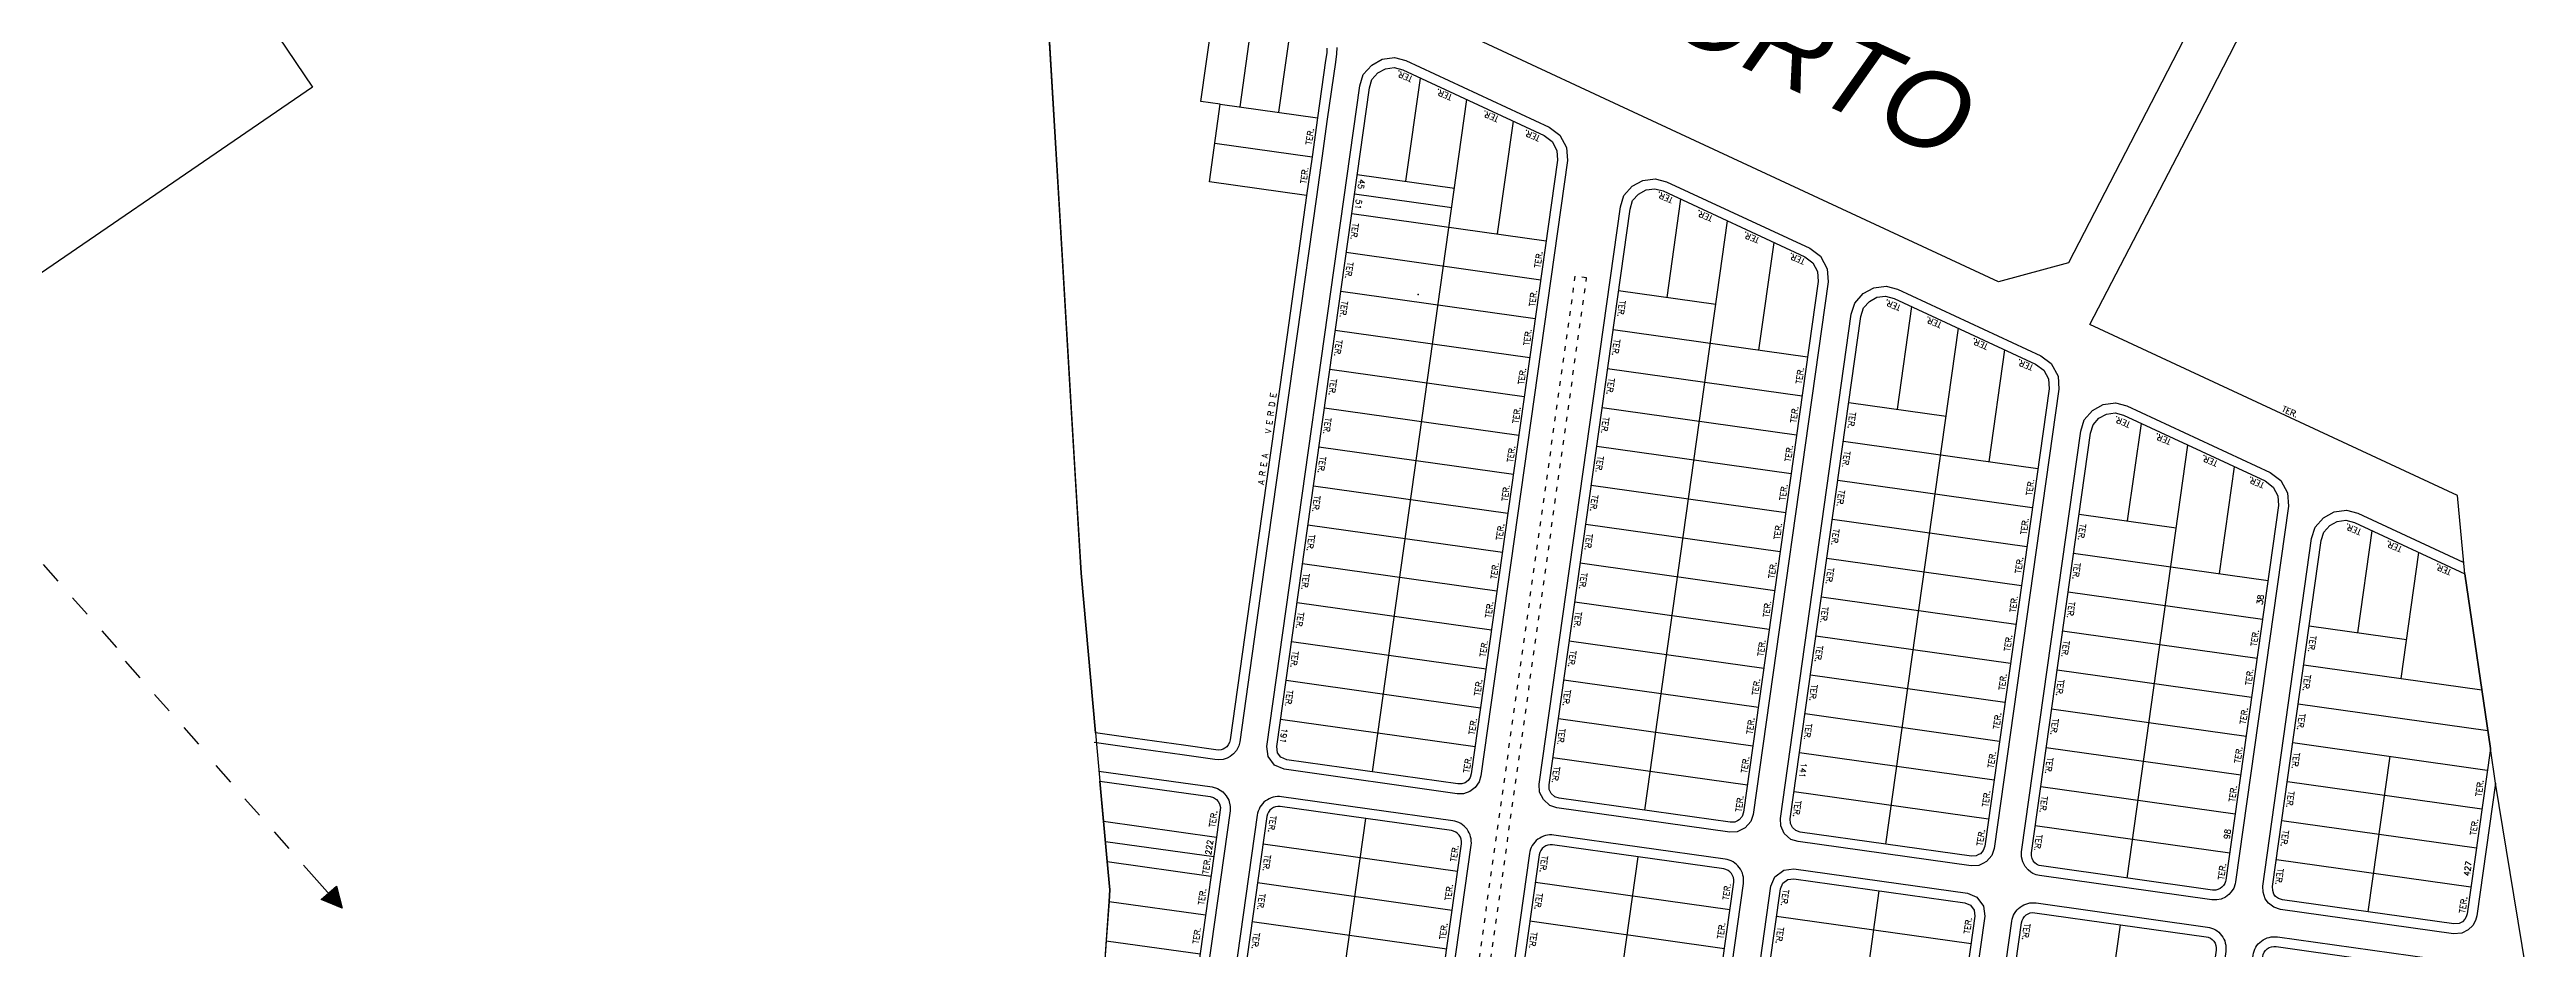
# Model space of a CAD drawing. Extents: x 714896 to 749292, y 8417558 to 8447149.
# Drawn here: x 743645 to 744276, y 8427418 to 8427647 of the extents above; entities that cross this region are included whole.
import ezdxf

# ---------------------------------------------------------------- set-up
doc = ezdxf.new("R2010")
doc.units = 0
doc.header["$MEASUREMENT"] = 0
doc.linetypes.add('ACAD_ISO03W100', pattern=[30, 12, -18])
for name, color, linetype in [('LOTE', 7, 'CONTINUOUS'), ('MEIO_FIO', 24, 'CONTINUOUS'), ('NUM-PORTA', 7, 'CONTINUOUS'), ('QUADRA', 6, 'CONTINUOUS'), ('REFERENCIA', 7, 'CONTINUOUS'), ('TEXTO', 7, 'CONTINUOUS')]:
    doc.layers.add(name, color=color, linetype=linetype)
doc.styles.add('ROMANS', font='ROMANS.SHX', dxfattribs={"height": 1.5})
doc.styles.add('STYLE3', font='ARIALI.TTF')

msp = doc.modelspace()

# ---------------------------------------------------------------- hatches: boundary and pattern name
at = {"layer": 'LOTE'}
msp.add_hatch(color=7, dxfattribs=at).paths.add_polyline_path([(743719.48, 8427428.86), (743718.08, 8427434.51), (743714.11, 8427431.13)])

# ---------------------------------------------------------------- linework, layer by layer
at = {"layer": 'LOTE', "color": 7}
for p, q in [((743951.79, 8427659.76), (743948, 8427632.81)), ((743961.27, 8427655.36), (743957.9, 8427631.42)), ((743943.05, 8427633.51), (743967.81, 8427630.02)), ((743981.76, 8427463.58), (744005.82, 8427634.65)), ((743941.66, 8427623.6), (743966.41, 8427620.12)), ((743977.9, 8427615.6), (744002.65, 8427612.12)), ((743977.2, 8427610.65), (744001.96, 8427607.17)), ((743976.5, 8427605.7), (744026.02, 8427598.74)), ((743975.11, 8427595.8), (744024.62, 8427588.83)), ((743973.72, 8427585.9), (744023.23, 8427578.93)), ((744044.43, 8427586.05), (744069.18, 8427582.57)), ((743972.32, 8427575.99), (744021.84, 8427569.03)), ((744043.04, 8427576.15), (744092.55, 8427569.18)), ((743970.93, 8427566.09), (744020.44, 8427559.13)), ((744041.64, 8427566.24), (744091.15, 8427559.28)), ((744103.04, 8427557.61), (744127.79, 8427554.13)), ((743969.54, 8427556.19), (744019.05, 8427549.22)), ((744040.25, 8427556.34), (744089.76, 8427549.38)), ((743968.15, 8427546.29), (744017.66, 8427539.32)), ((744038.86, 8427546.44), (744088.37, 8427539.47)), ((744101.65, 8427547.7), (744151.16, 8427540.74)), ((743966.75, 8427536.38), (744016.27, 8427529.42)), ((744037.46, 8427536.54), (744086.98, 8427529.57)), ((744100.25, 8427537.8), (744149.76, 8427530.84)), ((743965.36, 8427526.48), (744014.87, 8427519.52)), ((744036.07, 8427526.63), (744085.58, 8427519.67)), ((744098.86, 8427527.9), (744148.37, 8427520.94)), ((744161.65, 8427529.17), (744186.4, 8427525.68)), ((744160.25, 8427519.26), (744209.77, 8427512.3)), ((743643.38, 8427516.34), (743647.1, 8427512.12)), ((743963.97, 8427516.58), (744013.48, 8427509.61)), ((744034.68, 8427516.73), (744084.19, 8427509.77)), ((744097.47, 8427518), (744146.98, 8427511.03)), ((743650.83, 8427507.9), (743654.56, 8427503.68)), ((743962.57, 8427506.68), (744012.09, 8427499.71)), ((744033.29, 8427506.83), (744082.8, 8427499.86)), ((744096.07, 8427508.09), (744145.59, 8427501.13)), ((744158.86, 8427509.36), (744208.37, 8427502.4)), ((744220.26, 8427500.73), (744245.01, 8427497.24)), ((743658.29, 8427499.46), (743662.02, 8427495.24)), ((743961.18, 8427496.77), (744010.69, 8427489.81)), ((744031.89, 8427496.93), (744081.4, 8427489.96)), ((744094.68, 8427498.19), (744144.19, 8427491.23)), ((744157.47, 8427499.46), (744206.98, 8427492.49)), ((743664.28, 8427491.73), (743668.01, 8427487.51)), ((744093.29, 8427488.29), (744142.8, 8427481.33)), ((744156.08, 8427489.56), (744205.59, 8427482.59)), ((744218.86, 8427490.82), (744264.18, 8427484.45)), ((743671.74, 8427483.29), (743675.47, 8427479.07)), ((743959.79, 8427486.87), (744009.3, 8427479.91)), ((744030.5, 8427487.02), (744080.01, 8427480.06)), ((743958.4, 8427476.97), (744007.91, 8427470)), ((744029.11, 8427477.12), (744078.62, 8427470.16)), ((744091.89, 8427478.39), (744141.41, 8427471.42)), ((744154.68, 8427479.65), (744204.2, 8427472.69)), ((744217.47, 8427480.92), (744265.69, 8427474.14)), ((743679.2, 8427474.85), (743682.93, 8427470.63)), ((744153.29, 8427469.75), (744202.8, 8427462.79)), ((744216.08, 8427471.02), (744265.59, 8427464.05)), ((743687.3, 8427465.18), (743691.03, 8427460.96)), ((744027.71, 8427467.22), (744077.23, 8427460.25)), ((744090.5, 8427468.48), (744140.01, 8427461.52)), ((743694.76, 8427456.74), (743698.49, 8427452.52)), ((744089.11, 8427458.58), (744138.62, 8427451.62)), ((744151.9, 8427459.85), (744201.41, 8427452.88)), ((744214.69, 8427461.12), (744264.2, 8427454.15)), ((743913.32, 8427450.99), (743942.06, 8427446.95)), ((744150.5, 8427449.95), (744200.02, 8427442.98)), ((744213.29, 8427451.21), (744262.81, 8427444.25)), ((743702.22, 8427448.31), (743705.95, 8427444.09)), ((743913.79, 8427445.88), (743941.36, 8427442)), ((743953.94, 8427445.28), (744003.45, 8427438.32)), ((743709.67, 8427439.87), (743716.45, 8427432.2)), ((743914.26, 8427440.76), (743940.66, 8427437.05)), ((744211.9, 8427441.31), (744261.41, 8427434.35)), ((743952.55, 8427435.38), (744002.06, 8427428.41)), ((744023.26, 8427435.53), (744072.77, 8427428.57)), ((744106.62, 8427403.61), (744110.8, 8427433.31)), ((743914.72, 8427430.6), (743939.27, 8427427.15)), ((743951.15, 8427425.47), (744000.67, 8427418.51)), ((744021.86, 8427425.63), (744071.38, 8427418.66)), ((744084.65, 8427426.89), (744134.16, 8427419.93)), ((743914.03, 8427420.6), (743937.88, 8427417.24))]:
    msp.add_line(p, q, dxfattribs=at)
for points in [[(744107.45, 8427847.47), (744247.79, 8427765.34), (744181.33, 8427636.49), (744158.98, 8427593.11), (744141.14, 8427588.28), (744044.57, 8427633.17), (743987.71, 8427659.61), (743897.32, 8427701.63), (743741.1, 8427774.57), (743646.71, 8427818.53)], [(743965.02, 8427610.23), (743940.27, 8427613.71), (743943.05, 8427633.51), (743938.1, 8427634.2), (743942.31, 8427664.17)], [(743990.27, 8427613.86), (743993.97, 8427640.15)], [(744013.64, 8427600.48), (744017.67, 8427629.14)], [(744056.81, 8427584.31), (744060.32, 8427609.31)], [(744051.08, 8427453.83), (744072.17, 8427603.8)], [(744080.17, 8427570.92), (744084.02, 8427598.29)], [(744112.47, 8427445.2), (744130.94, 8427576.48)], [(744115.42, 8427555.87), (744119.09, 8427581.99)], [(744138.78, 8427542.48), (744142.79, 8427570.97)], [(744174.03, 8427527.43), (744177.52, 8427552.26)], [(744173.87, 8427436.56), (744189.37, 8427546.75)], [(744197.39, 8427514.04), (744201.22, 8427541.24)], [(744232.64, 8427498.98), (744236.29, 8427524.94)], [(744243.62, 8427487.34), (744248.13, 8427519.43)], [(744235.26, 8427427.93), (744240.84, 8427467.54)], [(743959.89, 8427308.11), (743980.09, 8427451.7)], [(744032.69, 8427323.12), (744049.41, 8427441.95)], [(744155.48, 8427305.85), (744172.2, 8427424.68)]]:
    msp.add_lwpolyline(points, dxfattribs=at)
at = {"layer": 'LOTE', "color": 7, "linetype": 'CONTINUOUS', "flags": 128}
msp.add_lwpolyline([(743655.78, 8427721.07), (743711.91, 8427637.85)], dxfattribs=at)
at = {"layer": 'LOTE', "color": 7, "linetype": 'CONTINUOUS'}
msp.add_lwpolyline([(743711.91, 8427637.85), (743622.68, 8427576.77)], dxfattribs=at)
at = {"layer": 'LOTE', "color": 7}
msp.add_lwpolyline([(743718.08, 8427434.51), (743719.48, 8427428.86), (743714.11, 8427431.13), (743718.08, 8427434.51)], close=True, dxfattribs=at)
at = {"layer": 'LOTE', "color": 30}
msp.add_point((743993.42, 8427585.09), dxfattribs=at)
msp.add_point((743993.42, 8427585.09), dxfattribs=at)
at = {"layer": 'MEIO_FIO'}
for points in [[(743972.7, 8427647.91), (743972.62, 8427646.32), (743972.33, 8427644.22), (743970.28, 8427629.68), (743968.89, 8427619.77), (743967.5, 8427609.88), (743962.52, 8427574.47), (743954.23, 8427515.57), (743947.99, 8427471.23), (743947.73, 8427470.16), (743947.15, 8427469.04), (743946.41, 8427468.16), (743945.56, 8427467.51), (743944.76, 8427467.06), (743943.76, 8427466.75), (743942.63, 8427466.62), (743941.65, 8427466.7), (743933.35, 8427467.87), (743921.01, 8427469.6), (743910.91, 8427471.02)], [(744267.65, 8427460.72), (744262.89, 8427426.91), (744262.57, 8427425.72), (744261.87, 8427424.51), (744260.73, 8427423.4), (744259.13, 8427422.55), (744256.99, 8427422.35), (744212.91, 8427428.55), (744211.21, 8427429.11), (744209.92, 8427430.12), (744209, 8427431.29), (744208.49, 8427432.94), (744208.42, 8427434.5), (744220.86, 8427522.97), (744221.75, 8427525.84), (744223.89, 8427528.23), (744226.6, 8427529.71), (744229.73, 8427530.14), (744232.63, 8427529.39), (744259.42, 8427516.94)], [(743912.15, 8427463.78), (743940.98, 8427459.73), (743942.29, 8427459.37), (743943.71, 8427458.48), (743944.56, 8427457.45), (743945.21, 8427456.36), (743945.58, 8427454.74), (743945.52, 8427453.65), (743926.11, 8427315.65), (743925.79, 8427314.7), (743925.29, 8427313.46), (743924.33, 8427312.59), (743923.49, 8427311.92), (743922.43, 8427311.39), (743921.14, 8427311.25), (743920.21, 8427311.17), (743900.16, 8427313.99)]]:
    msp.add_lwpolyline(points, dxfattribs=at)
for points in [[(743990.31, 8427644.61), (744026.78, 8427627.66), (744029.47, 8427625.63), (744031.21, 8427622.45), (744031.41, 8427619.13), (744009.38, 8427462.55), (744008.94, 8427461.02), (744007.94, 8427459.61), (744006.54, 8427458.58), (744004.95, 8427458.02), (744003.37, 8427458.02), (743959.3, 8427464.22), (743956.83, 8427465.27), (743955.23, 8427467.5), (743954.9, 8427470.05), (743978.55, 8427638.19), (743979.44, 8427641.06), (743981.58, 8427643.45), (743984.28, 8427644.92), (743987.42, 8427645.36)], [(744056.66, 8427613.77), (744093.13, 8427596.81), (744095.82, 8427594.79), (744097.56, 8427591.6), (744097.76, 8427588.28), (744078.69, 8427452.73), (744078.06, 8427450.92), (744076.68, 8427449.33), (744075.78, 8427448.89), (744074.65, 8427448.32), (744072.72, 8427448.26), (744028.73, 8427454.45), (744026.89, 8427455.05), (744025.28, 8427456.51), (744024.32, 8427458.43), (744024.23, 8427460.41), (744044.9, 8427607.35), (744045.79, 8427610.22), (744047.93, 8427612.6), (744050.63, 8427614.08), (744053.77, 8427614.51)], [(744115.43, 8427586.45), (744151.9, 8427569.49), (744154.59, 8427567.47), (744156.33, 8427564.28), (744156.53, 8427560.96), (744140.08, 8427444.07), (744139.43, 8427442.3), (744138.11, 8427440.74), (744137.18, 8427440.27), (744136.1, 8427439.76), (744134.17, 8427439.62), (744090.13, 8427445.82), (744088.31, 8427446.4), (744086.62, 8427447.88), (744085.77, 8427449.85), (744085.62, 8427451.73), (744103.67, 8427580.02), (744104.55, 8427582.89), (744106.7, 8427585.28), (744109.4, 8427586.76), (744112.54, 8427587.19)], [(744173.86, 8427556.71), (744210.33, 8427539.76), (744213.02, 8427537.73), (744214.76, 8427534.55), (744214.95, 8427531.23), (744201.51, 8427435.63), (744201.39, 8427435.05), (744201.04, 8427434.02), (744200.37, 8427433.05), (744199.75, 8427432.4), (744198.93, 8427431.72), (744197.8, 8427431.22), (744196.69, 8427430.97), (744195.45, 8427431), (744151.62, 8427437.17), (744150.7, 8427437.38), (744149.93, 8427437.73), (744149.42, 8427438.05), (744148.7, 8427438.62), (744147.91, 8427439.47), (744147.31, 8427440.65), (744147.01, 8427441.97), (744147.03, 8427443.21), (744162.09, 8427550.29), (744162.98, 8427553.16), (744165.12, 8427555.55), (744167.83, 8427557.03), (744170.97, 8427557.46)], [(744089.04, 8427438.9), (744133.26, 8427432.68), (744135.61, 8427431.67), (744137.36, 8427429.36), (744137.66, 8427426.83), (744130.75, 8427377.67), (744129.76, 8427375.3), (744127.44, 8427373.57), (744124.9, 8427373.26), (744080.71, 8427379.48), (744078.31, 8427380.43), (744076.59, 8427382.79), (744076.28, 8427385.32), (744083.2, 8427434.51), (744084.21, 8427436.85), (744086.51, 8427438.59)]]:
    msp.add_lwpolyline(points, close=True, dxfattribs=at)
for points in [[(744006.9, 8427444.9, 0.414214), (744002.22, 8427451.11), (743958.65, 8427457.24, 0.414214), (743952.44, 8427452.56), (743933.08, 8427314.91, 0.414214), (743937.76, 8427308.7), (743977.22, 8427303.15, -0.235838), (743988.49, 8427314)], [(744076.22, 8427435.15, 0.414214), (744071.54, 8427441.36), (744027.97, 8427447.49, 0.414214), (744021.76, 8427442.81), (744003.34, 8427311.91, -0.235869), (744011.18, 8427298.37), (744050.65, 8427292.82, 0.414214), (744056.86, 8427297.5)], [(744150.76, 8427430.22), (744194.33, 8427424.09, -0.414214), (744199.01, 8427417.88), (744179.65, 8427280.23, -0.414214), (744173.44, 8427275.55), (744129.87, 8427281.68, -0.414214), (744125.19, 8427287.89), (744144.55, 8427425.54, -0.414214)], [(744212.16, 8427421.58), (744255.73, 8427415.45, -0.414214), (744260.41, 8427409.24), (744241.05, 8427271.6, -0.414214), (744234.83, 8427266.92), (744191.26, 8427273.04, -0.414214), (744186.58, 8427279.26), (744205.94, 8427416.9, -0.414214)]]:
    msp.add_lwpolyline(points, format="xyb", close=True, dxfattribs=at)
at = {"layer": 'QUADRA', "color": 6}
msp.add_lwpolyline([(743897.43, 8427685.04), (743901.59, 8427615.08), (743906.12, 8427538.88), (743907.59, 8427514.12), (743911.26, 8427473.5), (743912.38, 8427461.22), (743913.32, 8427450.99), (743914.26, 8427440.76), (743914.92, 8427433.54), (743914.72, 8427430.6), (743914.03, 8427420.6), (743913.33, 8427410.6)], dxfattribs=at)
at = {"layer": 'QUADRA', "linetype": 'CONTINUOUS'}
msp.add_lwpolyline([(744275.55, 8427412.67), (744272.32, 8427432.3), (744267.65, 8427460.72), (744266.36, 8427469.52), (744259.86, 8427513.98), (744258.02, 8427533.94), (744164.41, 8427577.46), (744192.24, 8427630.96), (744221.7, 8427688.31)], dxfattribs=at)
at = {"layer": 'QUADRA'}
for points in [[(743970.19, 8427647.76), (743970.13, 8427646.55), (743969.85, 8427644.57), (743967.81, 8427630.02), (743966.41, 8427620.12), (743965.02, 8427610.23), (743960.04, 8427574.81), (743951.76, 8427515.92), (743945.54, 8427471.71), (743945.37, 8427471.05), (743945.06, 8427470.44), (743944.67, 8427469.98), (743944.17, 8427469.6), (743943.77, 8427469.37), (743943.24, 8427469.21), (743942.59, 8427469.13), (743941.93, 8427469.19), (743933.7, 8427470.34), (743921.35, 8427472.08), (743911.26, 8427473.5), (743907.59, 8427514.12), (743904.91, 8427559.23), (743902, 8427608.1), (743899.31, 8427653.37)], [(743912.77, 8427402.58), (743914.72, 8427430.6), (743914.92, 8427433.54), (743914.26, 8427440.76), (743912.38, 8427461.22), (743912.38, 8427461.22), (743940.48, 8427457.27), (743941.28, 8427457.06), (743942.04, 8427456.58), (743942.51, 8427456), (743942.86, 8427455.42), (743943.06, 8427454.52), (743943.03, 8427453.88), (743942.06, 8427446.95), (743935.09, 8427397.44)]]:
    msp.add_lwpolyline(points, dxfattribs=at)
for points in [[(743989.47, 8427642.25), (744025.49, 8427625.5), (744027.53, 8427623.96), (744028.75, 8427621.74), (744028.9, 8427619.23), (744006.93, 8427463.07), (744006.66, 8427462.12), (744006.13, 8427461.38), (744005.36, 8427460.81), (744004.53, 8427460.52), (744003.54, 8427460.52), (743959.97, 8427466.65), (743958.46, 8427467.29), (743957.63, 8427468.45), (743957.42, 8427470.04), (743981, 8427637.64), (743981.66, 8427639.8), (743983.15, 8427641.46), (743985.08, 8427642.51), (743987.27, 8427642.82)], [(744055.82, 8427611.4), (744091.84, 8427594.66), (744093.88, 8427593.11), (744095.1, 8427590.89), (744095.25, 8427588.38), (744076.25, 8427453.32), (744075.86, 8427452.2), (744075.13, 8427451.35), (744074.67, 8427451.13), (744074.02, 8427450.8), (744072.86, 8427450.77), (744029.29, 8427456.9), (744028.17, 8427457.26), (744027.3, 8427458.05), (744026.79, 8427459.07), (744026.74, 8427460.29), (744047.35, 8427606.8), (744048.01, 8427608.95), (744049.5, 8427610.61), (744051.43, 8427611.66), (744053.63, 8427611.97)], [(744114.59, 8427584.08), (744150.6, 8427567.34), (744152.65, 8427565.79), (744153.87, 8427563.57), (744154.02, 8427561.06), (744137.65, 8427444.69), (744137.24, 8427443.58), (744136.53, 8427442.75), (744136.07, 8427442.51), (744135.45, 8427442.22), (744134.26, 8427442.13), (744090.69, 8427448.26), (744089.57, 8427448.62), (744088.69, 8427449.39), (744088.23, 8427450.46), (744088.13, 8427451.65), (744106.11, 8427579.48), (744106.78, 8427581.63), (744108.27, 8427583.29), (744110.2, 8427584.34), (744112.39, 8427584.65)], [(744173.01, 8427554.35), (744209.03, 8427537.61), (744211.08, 8427536.06), (744212.29, 8427533.84), (744212.44, 8427531.33), (744199.04, 8427436.05), (744198.97, 8427435.71), (744198.78, 8427435.16), (744198.43, 8427434.63), (744198.04, 8427434.23), (744197.61, 8427433.87), (744197.02, 8427433.61), (744196.44, 8427433.48), (744195.65, 8427433.5), (744152.08, 8427439.63), (744151.51, 8427439.76), (744151.11, 8427439.94), (744150.86, 8427440.1), (744150.4, 8427440.46), (744149.98, 8427440.91), (744149.68, 8427441.51), (744149.52, 8427442.23), (744149.53, 8427443.01), (744164.54, 8427549.75), (744165.21, 8427551.9), (744166.7, 8427553.56), (744168.63, 8427554.61), (744170.82, 8427554.92)], [(744259.86, 8427513.98), (744266.36, 8427469.52), (744260.44, 8427427.41), (744260.24, 8427426.69), (744259.88, 8427426.06), (744259.24, 8427425.44), (744258.4, 8427424.99), (744257.05, 8427424.86), (744213.48, 8427430.99), (744212.41, 8427431.34), (744211.7, 8427431.9), (744211.25, 8427432.47), (744210.97, 8427433.37), (744210.93, 8427434.38), (744223.31, 8427522.43), (744223.98, 8427524.58), (744225.47, 8427526.24), (744227.39, 8427527.29), (744229.59, 8427527.6), (744231.78, 8427527.03)], [(744089.02, 8427436.38), (744132.59, 8427430.25), (744134.02, 8427429.64), (744134.96, 8427428.4), (744135.14, 8427426.86), (744128.31, 8427378.34), (744127.72, 8427376.9), (744126.48, 8427375.97), (744124.93, 8427375.79), (744081.35, 8427381.91), (744079.9, 8427382.49), (744079, 8427383.74), (744078.8, 8427385.3), (744085.63, 8427433.83), (744086.24, 8427435.26), (744087.48, 8427436.19)]]:
    msp.add_lwpolyline(points, close=True, dxfattribs=at)
for points in [[(744004.43, 8427445.25, 0.414214), (744001.87, 8427448.64), (743958.3, 8427454.76, 0.414214), (743954.91, 8427452.21), (743935.55, 8427314.57, 0.414214), (743938.11, 8427311.18), (743975.66, 8427305.9, -0.187764), (743986.22, 8427315.84)], [(744073.74, 8427435.5, 0.414214), (744071.19, 8427438.89), (744027.62, 8427445.01, 0.414214), (744024.23, 8427442.46), (744006.03, 8427313.06, -0.187791), (744013.44, 8427300.58), (744050.99, 8427295.3, 0.414214), (744054.38, 8427297.85)], [(744150.41, 8427427.74), (744193.98, 8427421.61, -0.414214), (744196.54, 8427418.23), (744177.17, 8427280.58, -0.414214), (744173.79, 8427278.03), (744130.21, 8427284.16, -0.414214), (744127.66, 8427287.54), (744147.02, 8427425.19, -0.414214)], [(744211.81, 8427419.11), (744255.38, 8427412.98, -0.414214), (744257.93, 8427409.59), (744238.57, 8427271.94, -0.414214), (744235.18, 8427269.39), (744191.61, 8427275.52, -0.414214), (744189.06, 8427278.91), (744208.42, 8427416.55, -0.414214)]]:
    msp.add_lwpolyline(points, format="xyb", close=True, dxfattribs=at)
at = {"layer": 'REFERENCIA', "color": 7, "linetype": 'ACAD_ISO03W100', "ltscale": 0.1}
msp.add_lwpolyline([(744036.3, 8427589.28), (744033.33, 8427589.7), (743996.43, 8427327.35), (743999.4, 8427326.93), (744036.3, 8427589.28)], close=True, dxfattribs=at)

# ---------------------------------------------------------------- texts
at = {"layer": 'NUM-PORTA', "color": 7, "style": 'ROMANS'}
for s, height, rotation, p in [('45', 1.5, 262.1757, (743978.36, 8427614.52, -10.13)), ('51', 1.5, 262.1757, (743977.64, 8427609.37, -10.13)), ('38', 1.5, 82.1757, (744208.35, 8427506.02, -10.13)), ('191', 1.5, 262.1757, (743958.7, 8427474.77, -10.13)), ('141', 1.5, 262.1757, (744090.89, 8427465.98, -10.13)), ('222', 1.5, 82.1757, (743940.69, 8427442.35)), ('98', 1.5, 82.1757, (744199.96, 8427446.38, -10.13)), ('427', 1.502, 81.22299, (744261.05, 8427436.94, -39.28))]:
    msp.add_text(s, height=height, rotation=rotation, dxfattribs=at).set_placement(p)
at = {"layer": 'TEXTO', "color": 7, "linetype": 'CONTINUOUS', "style": 'STYLE3'}
msp.add_text('AEROPORTO', height=20, rotation=335.39227, dxfattribs=at).set_placement((743966.45, 8427693.08))
at = {"layer": 'TEXTO', "color": 7, "style": 'ROMANS'}
for s, rotation, p in [('TER.', 156.98026, (743992.15, 8427640.49)), ('TER.', 156.98026, (744002.24, 8427635.8)), ('TER.', 82.1757, (743966.29, 8427623.07, -10.13)), ('TER.', 156.98026, (744014.08, 8427630.29)), ('TER.', 156.98026, (744024.64, 8427625.38)), ('TER.', 82.1757, (743964.9, 8427613.17, -10.13)), ('TER.', 156.98026, (744058.47, 8427609.65)), ('TER.', 262.1757, (743976.78, 8427603.3, -10.13)), ('TER.', 156.98026, (744068.59, 8427604.95)), ('TER.', 82.1757, (744024.5, 8427591.78, -10.13)), ('TER.', 156.98026, (744080.43, 8427599.44)), ('TER.', 156.98026, (744092.03, 8427594.05)), ('TER.', 262.1757, (743975.39, 8427593.4, -10.13)), ('TER.', 262.1757, (743974, 8427583.5, -10.13)), ('TER.', 82.1757, (744023.11, 8427581.88, -10.13)), ('TER.', 262.1757, (744044.71, 8427583.65, -10.13)), ('TER.', 156.98026, (744116.46, 8427582.24)), ('TER.', 82.1757, (744021.72, 8427571.97, -10.13)), ('TER.', 156.98026, (744126.82, 8427577.88)), ('TER.', 262.1757, (743972.61, 8427573.59, -10.13)), ('TER.', 262.1757, (744043.32, 8427573.75, -10.13)), ('TER.', 156.98026, (744138.66, 8427572.37)), ('TER.', 262.1757, (743971.21, 8427563.69, -10.13)), ('TER.', 82.1757, (744020.32, 8427562.07, -10.13)), ('TER.', 262.1757, (744041.92, 8427563.84, -10.13)), ('TER.', 82.1757, (744091.04, 8427562.22, -10.13)), ('TER.', 156.98026, (744150.15, 8427567.03)), ('A R E A    V E R D E ', 82.1757, (743954.13, 8427536.59, -10.13)), ('TER.', 262.1757, (743969.82, 8427553.79, -10.13)), ('TER.', 82.1757, (744018.93, 8427552.17, -10.13)), ('TER.', 262.1757, (744040.53, 8427553.94, -10.13)), ('TER.', 82.1757, (744089.64, 8427552.32, -10.13)), ('TER.', 262.1757, (744103.32, 8427555.21, -10.13)), ('TER.', 156.98026, (744174.89, 8427552.51)), ('TER.', 335.63342, (744213.13, 8427555.42, -75.66)), ('TER.', 82.1757, (744017.54, 8427542.27, -10.13)), ('TER.', 82.1757, (744088.25, 8427542.42, -10.13)), ('TER.', 262.1757, (744101.93, 8427545.3, -10.13)), ('TER.', 156.98026, (744185.24, 8427548.15)), ('TER.', 262.1757, (743968.43, 8427543.89, -10.13)), ('TER.', 262.1757, (744039.14, 8427544.04, -10.13)), ('TER.', 156.98026, (744197.09, 8427542.64)), ('TER.', 156.98026, (744208.97, 8427537.12)), ('TER.', 262.1757, (743967.03, 8427533.98, -10.13)), ('TER.', 82.1757, (744016.15, 8427532.36, -10.13)), ('TER.', 262.1757, (744037.74, 8427534.14, -10.13)), ('TER.', 82.1757, (744086.86, 8427532.52, -10.13)), ('TER.', 262.1757, (744100.53, 8427535.4, -10.13)), ('TER.', 82.1757, (744149.65, 8427533.78, -10.13)), ('TER.', 82.1757, (744014.75, 8427522.46, -10.13)), ('TER.', 82.1757, (744085.46, 8427522.61, -10.13)), ('TER.', 82.1757, (744148.25, 8427523.88, -10.13)), ('TER.', 262.1757, (744161.93, 8427526.77, -10.13)), ('TER.', 156.98026, (744233.66, 8427525.19)), ('TER.', 262.1757, (743965.64, 8427524.08, -10.13)), ('TER.', 262.1757, (744036.35, 8427524.23, -10.13)), ('TER.', 262.1757, (744099.14, 8427525.5, -10.13)), ('TER.', 156.98026, (744244.01, 8427520.83)), ('TER.', 262.1757, (743964.25, 8427514.18, -10.13)), ('TER.', 82.1757, (744013.36, 8427512.56, -10.13)), ('TER.', 262.1757, (744034.96, 8427514.33, -10.13)), ('TER.', 82.1757, (744084.07, 8427512.71, -10.13)), ('TER.', 262.1757, (744097.75, 8427515.6, -10.13)), ('TER.', 82.1757, (744146.86, 8427513.98, -10.13)), ('TER.', 262.1757, (744160.54, 8427516.86, -10.13)), ('TER.', 156.98026, (744256.61, 8427514.97)), ('TER.', 82.1757, (744011.97, 8427502.66, -10.13)), ('TER.', 82.1757, (744082.68, 8427502.81, -10.13)), ('TER.', 82.1757, (744145.47, 8427504.08, -10.13)), ('TER.', 262.1757, (744159.14, 8427506.96, -10.13)), ('TER.', 262.1757, (743962.86, 8427504.28, -10.13)), ('TER.', 262.1757, (744033.57, 8427504.43, -10.13)), ('TER.', 262.1757, (744096.35, 8427505.69, -10.13)), ('TER.', 262.1757, (743961.46, 8427494.37, -10.13)), ('TER.', 82.1757, (744010.57, 8427492.75, -10.13)), ('TER.', 262.1757, (744032.17, 8427494.53, -10.13)), ('TER.', 82.1757, (744081.29, 8427492.91, -10.13)), ('TER.', 262.1757, (744094.96, 8427495.79, -10.13)), ('TER.', 82.1757, (744144.07, 8427494.17, -10.13)), ('TER.', 262.1757, (744157.75, 8427497.06, -10.13)), ('TER.', 82.1757, (744206.86, 8427495.44, -10.13)), ('TER.', 262.1757, (744220.54, 8427498.33, -10.13)), ('TER.', 82.1757, (744142.68, 8427484.27, -10.13)), ('TER.', 82.1757, (744205.47, 8427485.54, -10.13)), ('TER.', 262.1757, (744219.15, 8427488.42, -10.13)), ('TER.', 262.1757, (743960.07, 8427484.47, -10.13)), ('TER.', 82.1757, (744009.18, 8427482.85, -10.13)), ('TER.', 262.1757, (744030.78, 8427484.62, -10.13)), ('TER.', 82.1757, (744079.89, 8427483, -10.13)), ('TER.', 262.1757, (744093.57, 8427485.89, -10.13)), ('TER.', 262.1757, (744156.36, 8427487.16, -10.13)), ('TER.', 82.1757, (744007.79, 8427472.95, -10.13)), ('TER.', 82.1757, (744078.5, 8427473.1, -10.13)), ('TER.', 262.1757, (744092.18, 8427475.99, -10.13)), ('TER.', 82.1757, (744141.29, 8427474.37, -10.13)), ('TER.', 262.1757, (744154.96, 8427477.25, -10.13)), ('TER.', 82.1757, (744204.08, 8427475.64, -10.13)), ('TER.', 262.1757, (744217.75, 8427478.52, -10.13)), ('TER.', 262.1757, (744029.39, 8427474.72, -10.13)), ('TER.', 82.1757, (744202.68, 8427465.73, -10.13)), ('TER.', 82.1757, (744006.43, 8427463.26, -10.13)), ('TER.', 262.1757, (744028.02, 8427465.02, -10.13)), ('TER.', 82.1757, (744077.11, 8427463.2, -10.13)), ('TER.', 82.1757, (744139.9, 8427464.47, -10.13)), ('TER.', 262.1757, (744153.57, 8427467.35, -10.13)), ('TER.', 262.1757, (744216.36, 8427468.62, -10.13)), ('TER.', 82.1757, (744075.71, 8427453.3, -10.13)), ('TER.', 262.1757, (744089.42, 8427456.38, -10.13)), ('TER.', 82.1757, (744138.5, 8427454.56, -10.13)), ('TER.', 262.1757, (744152.18, 8427457.45, -10.13)), ('TER.', 82.1757, (744201.29, 8427455.83, -10.13)), ('TER.', 262.1757, (744214.97, 8427458.72, -10.13)), ('TER.', 82.1757, (744264.08, 8427457.25, -10.13)), ('TER.', 82.1757, (743941.69, 8427449.42)), ('TER.', 262.1757, (743955.79, 8427452.48, -10.13)), ('TER.', 82.1757, (744262.69, 8427447.35, -10.13)), ('TER.', 82.1757, (744003.11, 8427440.63, -10.13)), ('TER.', 82.1757, (744137.11, 8427444.66, -10.13)), ('TER.', 262.1757, (744150.81, 8427447.74, -10.13)), ('TER.', 262.1757, (744213.57, 8427448.81, -10.13)), ('TER.', 82.1757, (743940.01, 8427437.48)), ('TER.', 262.1757, (743954.4, 8427442.58, -10.13)), ('TER.', 262.1757, (744024.93, 8427442.29, -10.13)), ('TER.', 82.1757, (744198.51, 8427436.03, -10.13)), ('TER.', 262.1757, (744212.21, 8427439.11, -10.13)), ('TER.', 82.1757, (743938.9, 8427429.61)), ('TER.', 262.1757, (743953.01, 8427432.68, -10.13)), ('TER.', 82.1757, (744001.71, 8427430.73, -10.13)), ('TER.', 262.1757, (744023.59, 8427432.79, -10.13)), ('TER.', 82.1757, (744072.42, 8427430.88, -10.13)), ('TER.', 262.1757, (744086.33, 8427433.71, -10.13)), ('TER.', 82.1757, (744259.91, 8427427.54, -10.13)), ('TER.', 82.1757, (744000.32, 8427420.83, -10.13)), ('TER.', 82.1757, (744071.03, 8427420.98, -10.13)), ('TER.', 82.1757, (744133.82, 8427422.25, -10.13)), ('TER.', 262.1757, (744147.73, 8427425.07, -10.13)), ('TER.', 82.1757, (743937.51, 8427419.71)), ('TER.', 262.1757, (743951.61, 8427422.77, -10.13)), ('TER.', 262.1757, (744022.2, 8427422.88, -10.13)), ('TER.', 262.1757, (744084.99, 8427424.15, -10.13))]:
    msp.add_text(s, height=1.5, rotation=rotation, dxfattribs=at).set_placement(p)

doc.saveas('drawing.dxf')
